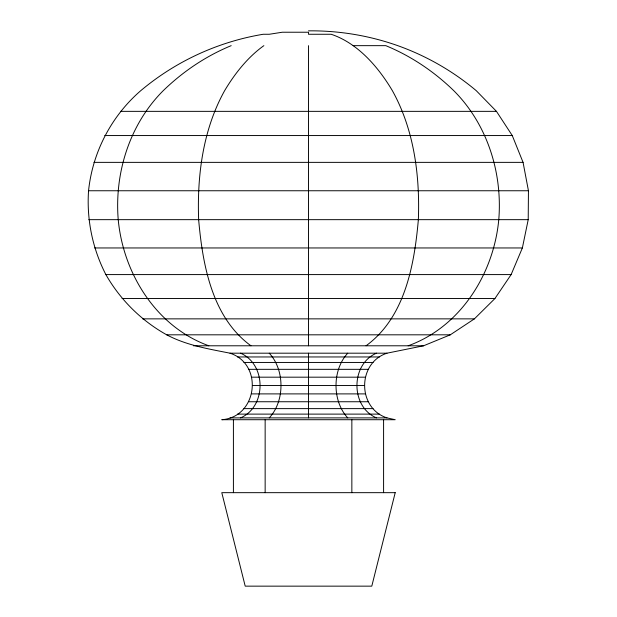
<?xml version="1.0" encoding="UTF-8"?>
<svg xmlns="http://www.w3.org/2000/svg" width="617" height="617" viewBox="0 0 617 617"><rect width="100%" height="100%" fill="white"/><g stroke="black" fill="none" stroke-linecap="round" stroke-linejoin="round"><path stroke-width="0.93" d="M366.035 345.79C405.076 317.362 414.377 264.747 418.357 219.66C419.976 175.529 414.107 129.778 392.381 90.691A255.23 127.619 90 0 0 353.132 45.658A255.23 127.619 -90 0 0 331.152 34.267L308.5 34.267L308.5 32.231L282.285 32.231L269.274 34.267L263.204 34.267A255.23 255.23 0 0 0 140.738 90.691C111.415 116.042 92.558 152.198 88.555 190.753C86.573 219.768 92.558 248.736 105.869 274.588C120.284 299.839 141.301 320.655 166.698 334.815C186.488 345.335 208.322 348.875 230.01 353.186L386.99 353.186L423.571 345.79L450.302 334.815L474.404 318.858L494.934 298.528L511.131 274.588L522.368 247.957L528.214 219.66L528.445 190.753L523.062 162.364L512.264 135.555L496.461 111.353L476.262 90.691A255.23 255.23 0 0 0 397.772 45.658C369.174 35.547 338.833 30.518 308.5 30.85M230.01 417.886L386.99 417.886L395.212 419.714L221.788 419.714C257.412 417.215 263.945 364.277 230.01 353.186M386.99 417.886C357.189 408.184 357.189 362.889 386.99 353.186M269.251 417.886C284.892 401.135 284.892 369.945 269.251 353.186M347.749 353.186C332.108 369.945 332.108 401.135 347.749 417.886M240.522 417.886C266.559 406.819 266.559 364.254 240.522 353.186M376.478 353.186C350.441 364.254 350.441 406.819 376.478 417.886M408.153 345.79C460.614 326.894 493.739 273.732 498.775 219.66C502.608 172.822 487.337 124.21 453.788 90.691A255.23 221.04 -90 0 0 385.81 45.658L353.132 45.658M120.539 111.353L496.461 111.353M104.736 135.555L512.264 135.555M93.938 162.364L523.062 162.364M88.555 190.753L528.445 190.753M88.786 219.66L528.214 219.66M94.632 247.957L522.368 247.957M105.869 274.588L511.131 274.588M122.066 298.528L494.934 298.528M142.596 318.858L474.404 318.858M166.698 334.815L450.302 334.815M193.43 345.79L423.571 345.79M237.537 356.958L379.463 356.958M243.916 362.449L373.084 362.449M248.767 369.328L368.233 369.328M251.805 377.18L365.195 377.18M252.831 385.54L364.169 385.54M251.805 393.893L365.195 393.893M248.767 401.744L368.233 401.744M243.916 408.624L373.084 408.624M237.537 414.115L379.463 414.115M208.847 345.79C156.386 326.894 123.261 273.732 118.225 219.66C114.392 172.822 129.663 124.21 163.212 90.691A255.23 221.04 90 0 1 231.19 45.658M250.965 345.79C211.924 317.362 202.623 264.747 198.643 219.66C197.024 175.529 202.893 129.778 224.619 90.691A255.23 127.619 -90 0 1 263.868 45.658M383.589 419.714L383.589 492.667M351.852 419.714L351.852 492.667M308.5 45.658L308.5 345.79M308.5 353.186L308.5 417.886M265.148 419.714L265.148 492.667M233.411 419.714L233.411 492.667M395.212 492.667L371.796 586.15L245.204 586.15L221.788 492.667L395.212 492.667"/></g></svg>
